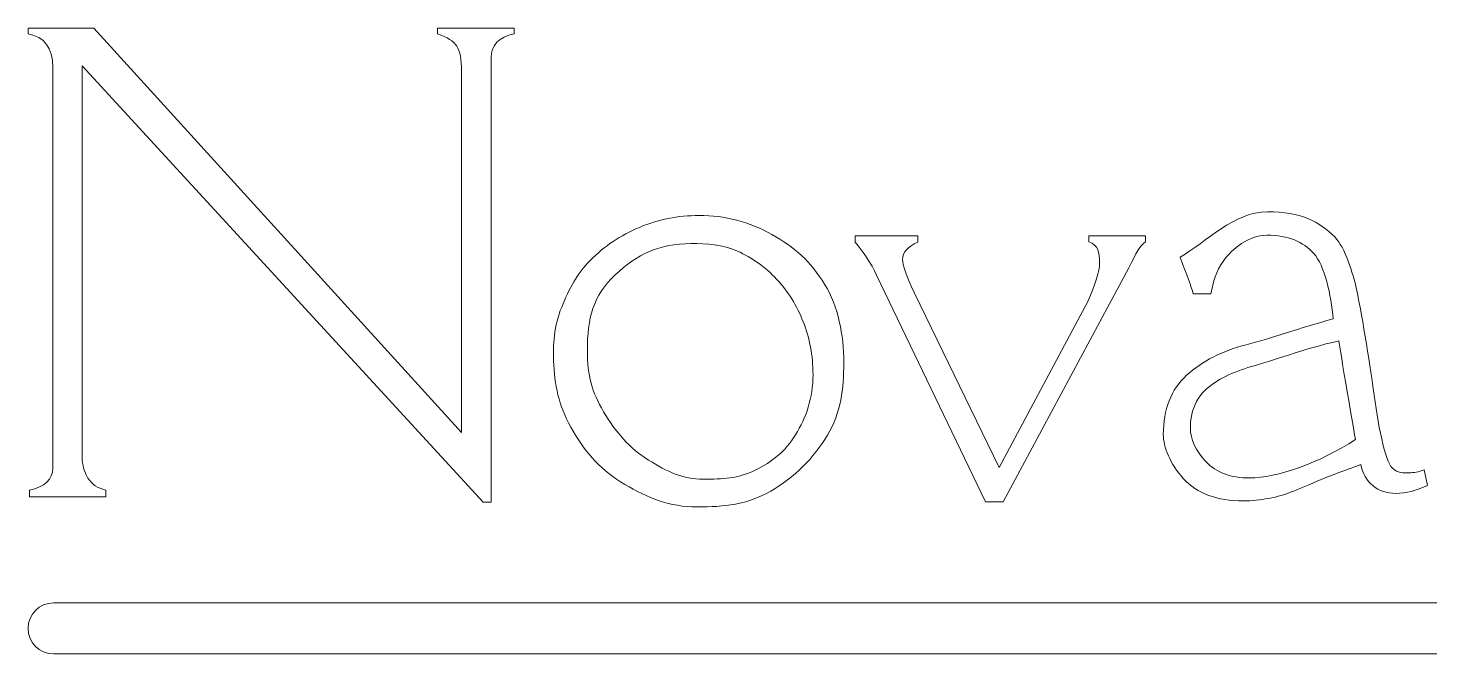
# Model space of a CAD drawing. Header units: inches. Extents: x 1.53 to 7.36, y 2.59 to 4.07.
# Drawn here: x 2.771 to 3.319, y 3.04 to 3.285 of the extents above; entities that cross this region are included whole.
import ezdxf

# ---------------------------------------------------------------- set-up
doc = ezdxf.new("R2010")
doc.units = ezdxf.units.IN
doc.header["$MEASUREMENT"] = 0
doc.layers.add('Outlines & Holes', color=7, linetype='Continuous', lineweight=0)
doc.layers.add('Text', color=7, linetype='Continuous', lineweight=0)

# ---------------------------------------------------------------- blocks, each defined once
blk = doc.blocks.new('Block_12')
at = {"layer": 'Text'}
for points, knots in [([(3.25592, 3.21281), (3.24291, 3.2128), (3.23181, 3.20099), (3.22174, 3.19501), (3.2243, 3.18774), (3.22615, 3.18368), (3.22682, 3.18062), (3.22682, 3.18062), (3.23373, 3.18062), (3.23373, 3.18062), (3.23485, 3.18552), (3.23554, 3.18922), (3.23877, 3.19372), (3.24191, 3.1981), (3.24861, 3.20364), (3.25568, 3.20364), (3.26403, 3.20365), (3.26986, 3.2011), (3.27404, 3.19647), (3.27822, 3.19183), (3.28089, 3.18034), (3.28158, 3.17085), (3.2687, 3.16738), (3.25709, 3.16318), (3.24761, 3.16076), (3.23813, 3.15834), (3.23035, 3.15435), (3.22426, 3.1488), (3.21817, 3.14323), (3.21513, 3.13551), (3.21514, 3.12564), (3.21514, 3.12076), (3.21778, 3.11407), (3.22305, 3.1083), (3.22832, 3.10252), (3.23615, 3.09964), (3.24654, 3.09965), (3.25315, 3.09965), (3.2597, 3.10092), (3.26617, 3.10346), (3.27263, 3.10599), (3.27959, 3.10944), (3.29245, 3.11382), (3.29313, 3.11037), (3.2947, 3.10763), (3.29714, 3.10561), (3.29959, 3.10358), (3.30262, 3.10257), (3.30623, 3.10257), (3.31007, 3.10257), (3.31417, 3.10362), (3.31853, 3.10568), (3.31853, 3.10568), (3.31717, 3.11177), (3.31717, 3.11177), (3.31507, 3.111), (3.31311, 3.11062), (3.3113, 3.11061), (3.30919, 3.11061), (3.30684, 3.11041), (3.30477, 3.11248), (3.30184, 3.1154), (3.29909, 3.12967), (3.29728, 3.14369), (3.29611, 3.15277), (3.29225, 3.17586), (3.29078, 3.18237), (3.28931, 3.18887), (3.28635, 3.19875), (3.28222, 3.20297), (3.27612, 3.20908), (3.26892, 3.21282), (3.25592, 3.21281)], [0, 0, 0, 0, 1, 1, 1, 2, 2, 2, 3, 3, 3, 4, 4, 4, 5, 5, 5, 6, 6, 6, 7, 7, 7, 8, 8, 8, 9, 9, 9, 10, 10, 10, 11, 11, 11, 12, 12, 12, 13, 13, 13, 14, 14, 14, 15, 15, 15, 16, 16, 16, 17, 17, 17, 18, 18, 18, 19, 19, 19, 20, 20, 20, 21, 21, 21, 22, 22, 22, 23, 23, 23, 24, 24, 24, 24]), ([(3.29029, 3.1237), (3.29014, 3.12469), (3.28412, 3.1594), (3.28389, 3.16231), (3.26999, 3.15914), (3.25742, 3.15435), (3.2497, 3.1522), (3.24199, 3.15005), (3.23607, 3.1471), (3.23194, 3.14334), (3.2278, 3.13959), (3.22574, 3.13457), (3.22574, 3.12829), (3.22575, 3.12374), (3.22776, 3.11931), (3.2318, 3.11503), (3.23582, 3.11074), (3.24152, 3.1086), (3.24889, 3.10861), (3.2595, 3.10862), (3.27661, 3.11457), (3.29029, 3.1237)], [0, 0, 0, 0, 1, 1, 1, 2, 2, 2, 3, 3, 3, 4, 4, 4, 5, 5, 5, 6, 6, 6, 7, 7, 7, 7])]:
    blk.add_open_spline(points, degree=3, knots=knots, dxfattribs=at)
blk = doc.blocks.new('Block_13')
at = {"layer": 'Text'}
for points, knots in [([(3.01008, 3.2067), (3.00272, 3.2036), (2.99634, 3.19932), (2.99092, 3.19384), (2.9855, 3.18837), (2.98265, 3.1827), (2.97968, 3.1755), (2.9767, 3.16829), (2.97616, 3.16073), (2.97658, 3.15284), (2.97707, 3.14333), (2.97911, 3.13559), (2.98416, 3.12691), (2.98922, 3.11823), (2.9955, 3.11128), (3.00438, 3.10606), (3.01325, 3.10084), (3.02191, 3.09726), (3.03267, 3.09727), (3.04335, 3.09728), (3.05238, 3.09819), (3.0615, 3.10347), (3.07062, 3.10874), (3.07838, 3.11641), (3.08372, 3.12539), (3.08905, 3.13436), (3.09009, 3.14345), (3.09008, 3.15374), (3.09007, 3.16469), (3.08793, 3.17565), (3.08258, 3.18445), (3.07723, 3.19325), (3.07071, 3.19904), (3.06191, 3.20397), (3.05312, 3.2089), (3.04364, 3.21136), (3.03347, 3.21135), (3.02523, 3.21134), (3.01743, 3.20979), (3.01008, 3.2067)], [0, 0, 0, 0, 1, 1, 1, 2, 2, 2, 3, 3, 3, 4, 4, 4, 5, 5, 5, 6, 6, 6, 7, 7, 7, 8, 8, 8, 9, 9, 9, 10, 10, 10, 11, 11, 11, 12, 12, 12, 13, 13, 13, 13]), ([(3.00063, 3.18808), (2.99195, 3.17992), (2.98973, 3.17135), (2.98974, 3.15814), (2.98975, 3.14859), (2.99147, 3.14242), (2.99608, 3.13455), (3.0007, 3.12669), (3.00635, 3.12016), (3.01371, 3.1156), (3.02107, 3.11104), (3.02707, 3.10814), (3.03513, 3.10815), (3.04278, 3.10816), (3.04848, 3.10825), (3.05538, 3.11164), (3.06228, 3.11503), (3.0671, 3.11895), (3.07121, 3.12553), (3.07532, 3.13209), (3.07805, 3.13994), (3.07804, 3.14908), (3.07803, 3.15642), (3.07676, 3.16331), (3.07422, 3.16975), (3.07168, 3.17618), (3.0682, 3.18176), (3.06379, 3.18644), (3.05938, 3.19113), (3.05427, 3.19479), (3.04844, 3.19744), (3.04262, 3.20008), (3.03655, 3.20034), (3.03024, 3.20034), (3.01777, 3.20033), (3.00931, 3.19624), (3.00063, 3.18808)], [0, 0, 0, 0, 1, 1, 1, 2, 2, 2, 3, 3, 3, 4, 4, 4, 5, 5, 5, 6, 6, 6, 7, 7, 7, 8, 8, 8, 9, 9, 9, 10, 10, 10, 11, 11, 11, 12, 12, 12, 12])]:
    blk.add_open_spline(points, degree=3, knots=knots, dxfattribs=at)
blk = doc.blocks.new('Block_4')
at = {"layer": 'Text'}
for points, knots in [([(2.93863, 3.2776), (2.93738, 3.27959), (2.93488, 3.2812), (2.93112, 3.28242), (2.93112, 3.28242), (2.93112, 3.28472), (2.93112, 3.28472), (2.93112, 3.28472), (2.96106, 3.28472), (2.96106, 3.28472), (2.96106, 3.28472), (2.96106, 3.28242), (2.96106, 3.28242), (2.95506, 3.28127), (2.95206, 3.27813), (2.95206, 3.273), (2.95206, 3.273), (2.95206, 3.09918), (2.95206, 3.09918), (2.95206, 3.09918), (2.94897, 3.09918), (2.94897, 3.09918), (2.94897, 3.09918), (2.79204, 3.2699), (2.79204, 3.2699), (2.79204, 3.2699), (2.79204, 3.11675), (2.79204, 3.11675), (2.79204, 3.11377), (2.79278, 3.11105), (2.79426, 3.10859), (2.79573, 3.10614), (2.79808, 3.10457), (2.80131, 3.10388), (2.80131, 3.10388), (2.80131, 3.10124), (2.80131, 3.10124), (2.80131, 3.10124), (2.77137, 3.10124), (2.77137, 3.10124), (2.77137, 3.10124), (2.77137, 3.10388), (2.77137, 3.10388), (2.77746, 3.10511), (2.7805, 3.10798), (2.7805, 3.1125), (2.7805, 3.1125), (2.7805, 3.26944), (2.7805, 3.26944), (2.7805, 3.27695), (2.77727, 3.28127), (2.77083, 3.28242), (2.77083, 3.28242), (2.77083, 3.28472), (2.77083, 3.28472), (2.77083, 3.28472), (2.79661, 3.28472), (2.79661, 3.28472), (2.79661, 3.28472), (2.94052, 3.1264), (2.94052, 3.1264), (2.94052, 3.1264), (2.94052, 3.26784), (2.94052, 3.26784), (2.94052, 3.27235), (2.93989, 3.27561), (2.93863, 3.2776)], [0, 0, 0, 0, 1, 1, 1, 2, 2, 2, 3, 3, 3, 4, 4, 4, 5, 5, 5, 6, 6, 6, 7, 7, 7, 8, 8, 8, 9, 9, 9, 10, 10, 10, 11, 11, 11, 12, 12, 12, 13, 13, 13, 14, 14, 14, 15, 15, 15, 16, 16, 16, 17, 17, 17, 18, 18, 18, 19, 19, 19, 20, 20, 20, 21, 21, 21, 22, 22, 22, 22]), ([(3.18557, 3.1777), (3.18557, 3.1777), (3.15084, 3.11277), (3.15084, 3.11277), (3.15084, 3.11277), (3.11771, 3.18097), (3.11771, 3.18097), (3.11462, 3.18763), (3.11307, 3.19203), (3.11307, 3.19418), (3.11307, 3.19679), (3.11506, 3.19904), (3.11905, 3.20096), (3.11905, 3.20096), (3.11905, 3.20337), (3.11905, 3.20337), (3.11905, 3.20337), (3.09456, 3.20335), (3.09456, 3.20335), (3.09456, 3.20335), (3.09456, 3.20094), (3.09456, 3.20094), (3.09788, 3.19704), (3.10067, 3.19272), (3.10293, 3.18797), (3.10293, 3.18797), (3.14555, 3.09933), (3.14555, 3.09933), (3.14555, 3.09933), (3.15243, 3.09933), (3.15243, 3.09933), (3.15243, 3.09933), (3.2017, 3.19092), (3.2017, 3.19092), (3.2044, 3.19652), (3.20612, 3.19989), (3.20823, 3.20104), (3.20823, 3.20104), (3.20823, 3.20345), (3.20823, 3.20345), (3.20823, 3.20345), (3.186, 3.20343), (3.186, 3.20343), (3.186, 3.20343), (3.186, 3.20102), (3.186, 3.20102), (3.18969, 3.19972), (3.19018, 3.19697), (3.19018, 3.19276), (3.19018, 3.18946), (3.18865, 3.18444), (3.18557, 3.1777)], [0, 0, 0, 0, 1, 1, 1, 2, 2, 2, 3, 3, 3, 4, 4, 4, 5, 5, 5, 6, 6, 6, 7, 7, 7, 8, 8, 8, 9, 9, 9, 10, 10, 10, 11, 11, 11, 12, 12, 12, 13, 13, 13, 14, 14, 14, 15, 15, 15, 16, 16, 16, 17, 17, 17, 17])]:
    blk.add_open_spline(points, degree=3, knots=knots, dxfattribs=at)
for name in ['Block_13', 'Block_12']:
    blk.add_blockref(name, (0, 0), dxfattribs=at)

msp = doc.modelspace()

# ---------------------------------------------------------------- linework, layer by layer
at = {"layer": 'Outlines & Holes'}
msp.add_open_spline([(7.00083, 3.03972), (7.00636, 3.03972), (7.01083, 3.0442), (7.01083, 3.04972), (7.01083, 3.05525), (7.00636, 3.05972), (7.00083, 3.05972), (7.00083, 3.05972), (2.78083, 3.05972), (2.78083, 3.05972), (2.77531, 3.05972), (2.77083, 3.05525), (2.77083, 3.04972), (2.77083, 3.0442), (2.77531, 3.03972), (2.78083, 3.03972), (2.78083, 3.03972), (7.00083, 3.03972), (7.00083, 3.03972)], degree=3, knots=[0, 0, 0, 0, 1, 1, 1, 2, 2, 2, 3, 3, 3, 4, 4, 4, 5, 5, 5, 6, 6, 6, 6], dxfattribs=at)

# ---------------------------------------------------------------- block references
at = {"layer": 'Text'}
msp.add_blockref('Block_4', (0, 0), dxfattribs=at)

doc.saveas('drawing.dxf')
